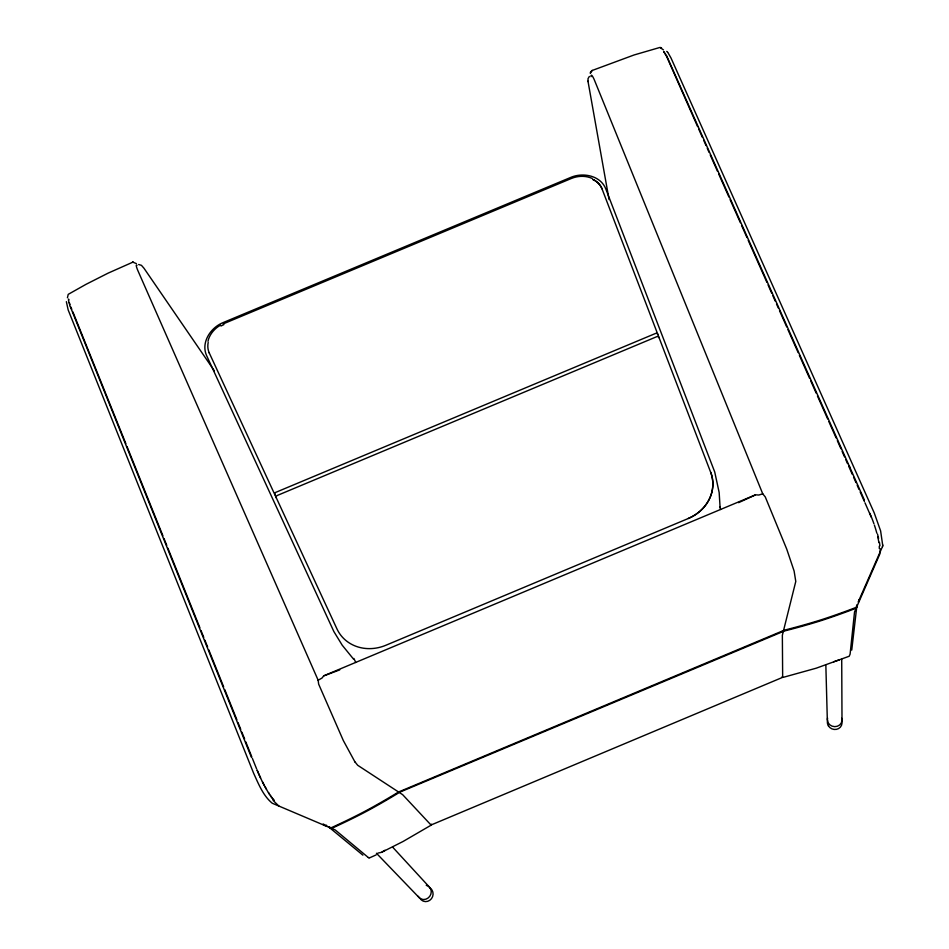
<?xml version="1.0" encoding="UTF-8"?>
<svg xmlns="http://www.w3.org/2000/svg" width="949" height="949" viewBox="0 0 949 949"><rect width="100%" height="100%" fill="white"/><g stroke="black" fill="none" stroke-linecap="round" stroke-linejoin="round"><path stroke-width="1.42" d="M882.724 545.438L880.613 530.906L874.231 512.923L671.002 57.996L667.823 52.42M431.51 824.183L430.846 824.8M590.302 73.322L592.259 70.451L634.051 54.983L659.923 47.45L663.47 49.906M856.935 605.284L851.739 650.089M858.323 601.713L882.582 546.363M882.511 546.778L882.784 545.034M66.359 301.663L68.162 309.92L253.703 773.423C258.555 783.933 263.087 795.689 272.233 803.222L335.234 829.96L368.39 857.588L369.896 857.718L376.172 854.883M220.453 325.234C214.379 328.496 209.278 334.878 207.985 341.225M590.349 72.765L590.717 71.685M430.822 824.811L402.661 794.681L357.69 765.274L355.175 762.142M431.249 824.918L782.664 677.337L782.356 635.272L795.784 581.44L794.111 571.037L786.768 549.21L765.262 496.908L762.747 493.848L758.809 495.034L755.653 494.82L738.607 502.65M858.37 602.176L858.703 601.559A2.823 2.562 9.1 0 0 858.857 600.468L858.786 600.053M329.101 827.125L329.979 827.73A2.23 2.028 -53.9 0 0 331.604 827.575A557.051 447.738 -32.5 0 0 362.993 812.32L367.548 809.9A557.905 448.023 -32.7 0 0 397.856 792.415L398.71 791.644M399.446 792.142L398.604 792.913A556.553 447.228 -32.8 0 1 368.378 810.351L363.835 812.759A555.711 446.943 -32.5 0 1 332.541 827.967A2.218 2.028 -53.9 0 1 330.916 828.133L329.754 827.054M589.365 76.43L588.036 78.625L588.012 81.555M385.009 850.233L381.415 852.368L377.904 853.092M430.632 825.452L403.135 841.443L381.913 852.166M70.451 306.539L71.78 309.16M839.391 659.816L833.685 661.785M252.327 758.263L256.598 768.868M339.742 669.887L323.633 675.937L322.031 678.037L318.152 680.231L318.65 684.134L343.336 740.564L355.128 762.272M591.441 70.855L592.259 70.451M132.694 262.232L108.127 273.134L86.015 284.332L68.221 294.356L67.426 297.808M688.239 518.51L688.227 518.462A40.866 36.608 -9 0 0 710.671 472.246L710.671 472.246A40.866 36.608 -9 0 1 688.239 518.522L385.946 645.237A40.914 36.703 -35.1 0 1 336.931 628.855L209.29 352.992M324.084 675.676L755.096 494.998M398.331 792.083L784.396 630.16A556.494 446.528 -11.8 0 0 818.002 620.8L822.902 619.246A555.687 446.279 -12.1 0 0 855.654 607.574A2.218 2.017 9.3 0 0 856.9 606.53L856.935 604.94M399.221 792.403L784.171 631.049A555.153 445.733 -11.8 0 0 817.694 621.725L822.581 620.171A554.346 445.484 -12.1 0 0 855.239 608.534A2.218 2.017 9.4 0 0 856.484 607.49L856.52 605.913M223.252 323.87L571.464 178.436C577.988 175.755 585.616 175.506 592.093 178.412M879.426 548.392L879.272 548.451A27.296 5.136 70.9 0 0 879.26 546.28M132.907 262.161L136.407 263.632M132.386 262.339L133.216 262.054M864.409 501.535L860.197 492.057M782.617 677.349L781.846 677.052M783.423 677.289L816.247 668.179L849.189 656.245L850.102 654.146L854.539 611.939L879.806 554.05L880.257 548.795M326.515 825.239L324.143 825.167A2.835 2.574 -53.6 0 1 323.241 824.515L322.992 824.171M326.812 825.76L325.092 825.571A2.823 2.574 -53.6 0 1 324.475 825.191M138.649 264.51L141.437 265.329L143.963 268.211L214.296 370.739M783.613 631.156L782.474 630.943M368.39 857.588L369.386 857.766M660.457 47.497L661.548 47.901M278.994 806.187L273.122 800.446M362.886 855.156L328.769 827.018M666.72 51.412L667.574 52.159M376.433 853.246L419.233 897.707M353.431 658.986L342.233 645.237L333.894 631.607L206.574 355.519C200.69 342.328 210.797 327.429 223.205 322.565L570.515 177.51C582.71 172.113 600.385 175.375 605.735 188.768L714.739 472.021L719.164 492.567L720.113 507.632M392.85 847.362L429.316 886.995M324.19 824.918L323.739 824.159M274.878 494.773L275.08 492.922A2.467 1.234 -18.3 0 1 275.791 492.341L655.569 333.443A2.467 1.222 -27.5 0 1 656.459 333.348L657.61 333.929A6.513 3.238 -27.4 0 1 657.847 334.368L657.894 334.558M209.266 352.945L209.29 352.981A23.251 18.838 -29.9 0 1 208.199 342.399M353.894 658.452L355.768 662.485M666.578 55.671L864.42 500.111M697.61 126.62L666.21 55.505A23.535 3.499 74 0 0 663.897 51.709M698.82 129.325L702.438 137.439M703.636 140.155L706.044 145.565M707.254 148.269L709.057 152.326M710.255 155.043L717.491 171.283M718.69 173.987L728.927 197.001M730.137 199.705L740.374 222.718M741.572 225.423L746.993 237.606M748.192 240.311L766.863 282.268M768.073 284.973L771.679 293.099M772.889 295.803L775.297 301.213M776.496 303.929L778.31 307.986M779.509 310.691L786.733 326.931M787.943 329.635L798.18 352.648M799.378 355.353L809.616 378.366M810.826 381.071L816.247 393.254M817.445 395.958L827.682 418.972M828.892 421.676L836.116 437.916M837.315 440.633L840.933 448.747M842.131 451.451L844.539 456.872M845.749 459.577L847.552 463.634M848.762 466.35L852.368 474.464M853.578 477.169L855.986 482.59M857.184 485.295L858.999 489.352M864.99 502.84L871.301 517.205M318.33 680.623L137.795 270.429A23.227 2.112 61.4 0 1 137.024 265.305M828.394 725.807L827.647 724.111A7.378 6.892 18 0 1 827.623 720.516M869.77 513.219L871.443 517.158A27.296 5.136 70.9 0 1 873.934 523.789M762.913 494.251L594.347 79.918A23.191 2.361 73.3 0 0 590.99 76.679M72.883 311.913L125.897 443.752M127 446.493L162.896 535.758M163.999 538.51L166.763 545.378M167.866 548.119L199.895 627.775M200.998 630.516L203.762 637.384M204.865 640.136L207.629 647.004M208.733 649.745L223.644 686.827M224.747 689.579L236.894 719.793M237.997 722.533L240.761 729.401M241.865 732.154L244.628 739.01M245.732 741.762L251.805 756.863M69.562 304.819L251.366 757.219M849.308 466.149L849.711 467.181M602.034 188.863A23.203 18.79 -14.5 0 0 592.698 179.361A23.203 18.79 -14.5 0 1 602.046 188.922L710.671 472.294M719.627 506.742L720.682 509.506M877.54 534.157L878.596 538.391M609.056 199.563L587.977 81.163M879.415 542.306L879.972 545.794M825.855 665.498L827.314 719.745M841.716 659.306L842 720.042M841.727 718.298A7.355 6.726 9.9 0 1 834.717 726.649A7.355 6.726 9.9 0 1 827.552 718.013M841.739 720.955A7.367 6.88 18 0 1 828.37 725.819M426.243 885.334A7.367 6.75 -54.6 0 1 429.707 896.39A7.367 6.75 -54.6 0 1 418.165 896.283M429.589 887.778A7.378 6.916 -62.8 0 1 432.139 890.316L432.839 892.024A7.378 6.916 -62.8 0 1 419.944 898.193M221.01 326.017A23.251 18.838 -29.9 0 1 223.881 324.617M659.116 337.773A6.038 2.989 -27.4 0 0 658.82 337.156L657.681 336.575A2.467 1.222 -27.4 0 0 656.779 336.67L277.25 495.473A2.467 1.222 -18.3 0 0 276.539 496.054L276.123 497.288A6.05 3.001 -18.4 0 0 276.361 497.928M274.024 800.244A27.367 4.769 63.6 0 1 272.327 798.156M271.722 797.35A27.367 4.769 63.6 0 1 270.477 795.582M269.824 794.633A27.367 4.769 63.6 0 1 268.508 792.593M266.491 789.248A27.367 4.769 63.6 0 1 265.139 786.863M264.463 785.642A27.367 4.769 63.6 0 1 262.47 781.846M260.584 777.978A27.367 4.769 63.6 0 1 258.828 774.135L257.132 770.197L258.828 774.135A27.355 4.781 63.6 0 0 269.706 794.693M273.893 800.304A27.355 4.781 63.6 0 1 270.346 795.653M69.657 304.463A23.595 3.25 60.7 0 1 68.518 299.35M69.882 304.344A23.606 3.25 60.7 0 1 69.313 302.624M68.731 300.05A23.606 3.25 60.7 0 1 68.731 299.22M859.236 600.243A2.835 2.562 9 0 1 859.13 600.587M874.397 525.153A27.296 5.136 70.9 0 1 876.829 533.184M877.778 536.968A27.296 5.136 70.9 0 1 878.869 542.603M663.648 51.78A23.547 3.499 74 0 1 664.347 52.705M665.13 53.974A23.547 3.499 74 0 1 665.961 55.576"/></g></svg>
